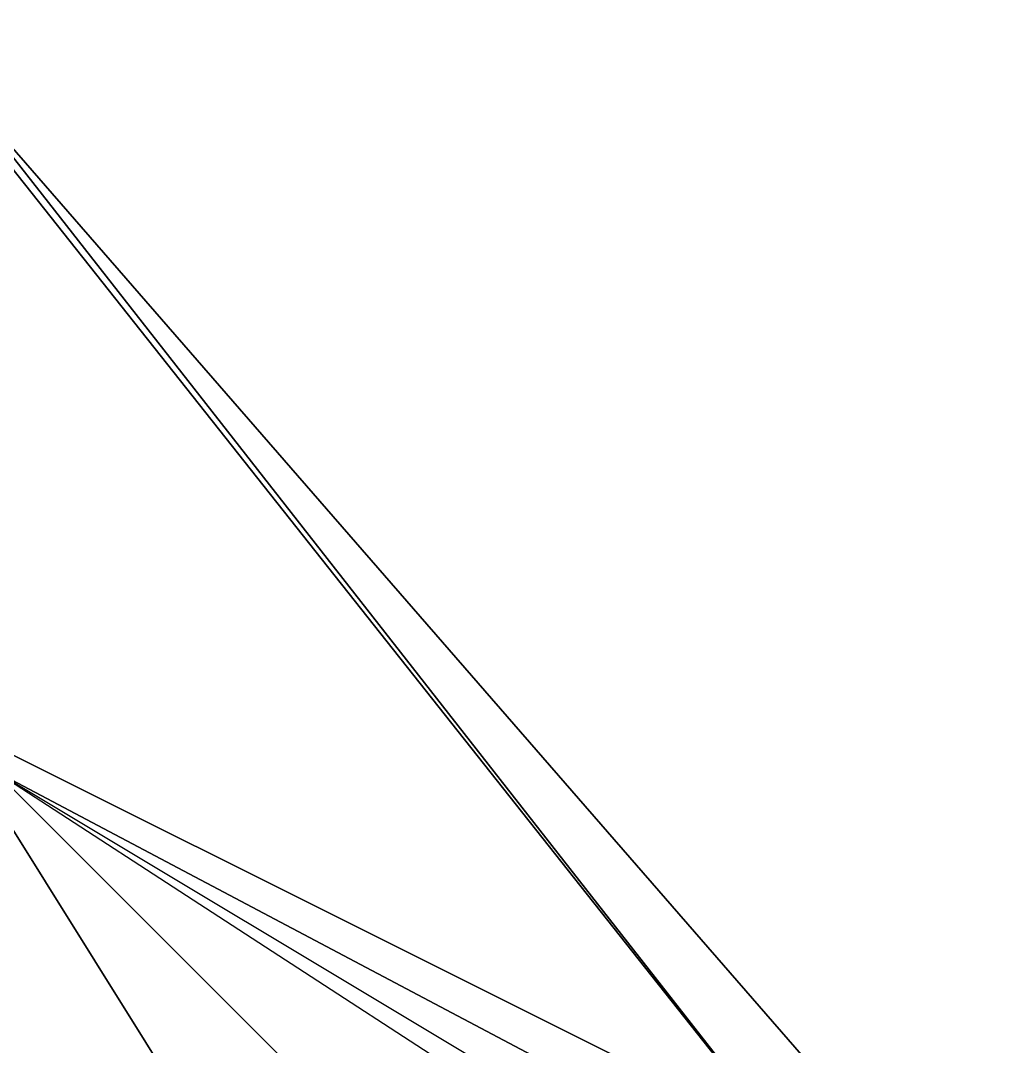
# Model space of a CAD drawing. Header units: metres. Extents: x -3.92 to 4.26, y -4.92 to 4.9.
# Drawn here: x -3.2098 to -2.82, y 1.27 to 1.68 of the extents above; entities that cross this region are included whole.
import ezdxf

# ---------------------------------------------------------------- set-up
doc = ezdxf.new("R2010")
doc.units = ezdxf.units.M

msp = doc.modelspace()

# ---------------------------------------------------------------- linework, layer by layer
for points in [[(-3.26, 1.68, -1.06), (-2.88, 1.2, -1.12), (-3.24, 1.66, -1.24)], [(-3.26, 1.68, -1.06), (-3.22, 1.38, -0.88), (-2.88, 1.2, -1.12)], [(-3.24, 1.66, -1.24), (-2.84, 1.2, -1.22), (-3.24, 1.4, -1.2)], [(-2.88, 1.2, -1.12), (-2.84, 1.2, -1.22), (-3.24, 1.66, -1.24)], [(-2.84, 1.2, -1.22), (-3.06, 1.22, -1.16), (-3.24, 1.4, -1.2)], [(-3.06, 1.22, -1.16), (-3.14, 1.24, -1.14), (-3.24, 1.4, -1.2)], [(-3.22, 1.08, -1.1), (-3.24, 1.4, -1.2), (-3.14, 1.24, -1.14)], [(-3.22, 1.38, -0.88), (-2.82, 1.12, -1.08), (-2.88, 1.2, -1.12)], [(-3.22, 1.38, -0.88), (-2.96, 1.12, -1.08), (-3.22, 1.18, -1)], [(-3.22, 1.38, -0.88), (-2.82, 1.14, -1.16), (-2.96, 1.12, -1.08)]]:
    msp.add_3dface(points)

doc.saveas('drawing.dxf')
